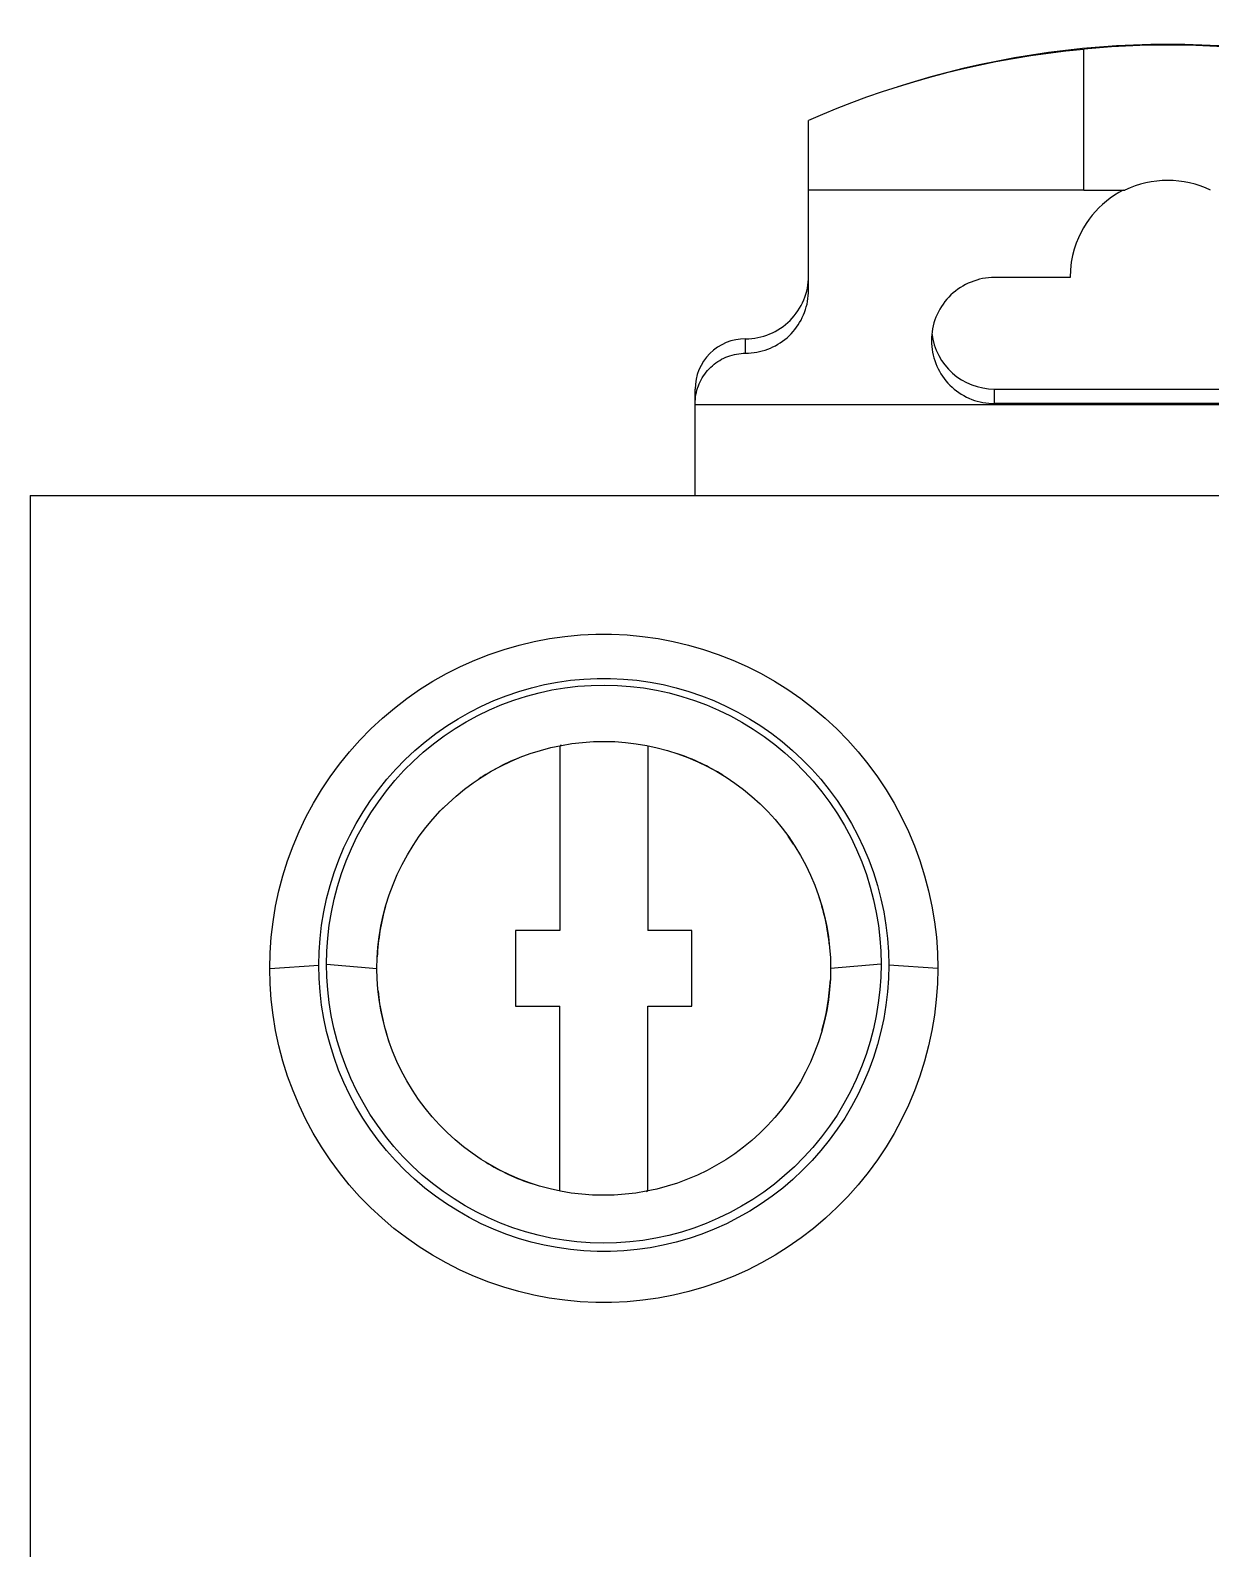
# Model space of a CAD drawing. Header units: millimetres. Extents: x 3609 to 5941, y 2453 to 3731.
# Drawn here: x 5294.52 to 5312.46, y 3411.78 to 3434.84 of the extents above; entities that cross this region are included whole.
import ezdxf

# ---------------------------------------------------------------- set-up
doc = ezdxf.new("R2010")
doc.units = ezdxf.units.MM

msp = doc.modelspace()

# ---------------------------------------------------------------- linework, layer by layer
for p, q in [((5310.953, 3434.589), (5310.528, 3434.555)), ((5311.379, 3434.609), (5310.953, 3434.589)), ((5311.806, 3434.616), (5311.379, 3434.609)), ((5312.232, 3434.609), (5311.806, 3434.616)), ((5312.658, 3434.589), (5312.232, 3434.609)), ((5309.195, 3434.361), (5308.935, 3434.308)), ((5309.458, 3434.409), (5309.195, 3434.361)), ((5309.723, 3434.452), (5309.458, 3434.409)), ((5309.99, 3434.49), (5309.723, 3434.452)), ((5310.258, 3434.524), (5309.99, 3434.49)), ((5310.528, 3434.551), (5310.258, 3434.524)), ((5310.528, 3434.556), (5310.528, 3434.552)), ((5310.528, 3432.412), (5310.528, 3434.552)), ((5308.429, 3434.189), (5308.183, 3434.124)), ((5308.68, 3434.25), (5308.429, 3434.189)), ((5308.935, 3434.308), (5308.68, 3434.25)), ((5307.464, 3433.906), (5307.228, 3433.824)), ((5307.707, 3433.984), (5307.464, 3433.906)), ((5307.942, 3434.056), (5307.707, 3433.984)), ((5308.183, 3434.124), (5307.942, 3434.056)), ((5306.998, 3433.739), (5306.774, 3433.653)), ((5307.228, 3433.824), (5306.998, 3433.739)), ((5306.557, 3433.564), (5306.347, 3433.473)), ((5306.347, 3432.412), (5306.347, 3433.473)), ((5306.774, 3433.653), (5306.557, 3433.564)), ((5306.347, 3430.895), (5306.347, 3432.412)), ((5306.537, 3432.412), (5306.347, 3432.412)), ((5306.73, 3432.412), (5306.537, 3432.412)), ((5306.927, 3432.412), (5306.73, 3432.412)), ((5307.128, 3432.412), (5306.927, 3432.412)), ((5307.332, 3432.412), (5307.128, 3432.412)), ((5307.539, 3432.412), (5307.332, 3432.412)), ((5307.75, 3432.412), (5307.539, 3432.412)), ((5307.964, 3432.412), (5307.75, 3432.412)), ((5308.181, 3432.412), (5307.964, 3432.412)), ((5308.401, 3432.412), (5308.181, 3432.412)), ((5308.624, 3432.412), (5308.401, 3432.412)), ((5308.85, 3432.412), (5308.624, 3432.412)), ((5309.08, 3432.412), (5308.85, 3432.412)), ((5309.312, 3432.412), (5309.08, 3432.412)), ((5309.548, 3432.412), (5309.312, 3432.412)), ((5309.788, 3432.412), (5309.548, 3432.412)), ((5310.031, 3432.412), (5309.788, 3432.412)), ((5310.277, 3432.412), (5310.031, 3432.412)), ((5310.528, 3432.412), (5310.277, 3432.412)), ((5310.528, 3432.412), (5311.154, 3432.412)), ((5310.933, 3432.292), (5310.873, 3432.246)), ((5310.996, 3432.336), (5310.933, 3432.292)), ((5311.06, 3432.376), (5310.996, 3432.336)), ((5311.127, 3432.412), (5311.06, 3432.376)), ((5310.708, 3432.09), (5310.659, 3432.033)), ((5310.76, 3432.145), (5310.708, 3432.09)), ((5310.815, 3432.197), (5310.76, 3432.145)), ((5310.873, 3432.246), (5310.815, 3432.197)), ((5310.525, 3431.84), (5310.485, 3431.767)), ((5310.567, 3431.908), (5310.525, 3431.84)), ((5310.612, 3431.972), (5310.567, 3431.908)), ((5310.659, 3432.033), (5310.612, 3431.972)), ((5310.415, 3431.607), (5310.385, 3431.518)), ((5310.448, 3431.69), (5310.415, 3431.607)), ((5310.485, 3431.767), (5310.448, 3431.69)), ((5310.359, 3431.422), (5310.339, 3431.318)), ((5310.385, 3431.518), (5310.359, 3431.422)), ((5310.326, 3431.206), (5310.321, 3431.087)), ((5310.339, 3431.318), (5310.326, 3431.206)), ((5308.616, 3430.909), (5308.58, 3430.882)), ((5308.654, 3430.935), (5308.616, 3430.909)), ((5308.693, 3430.958), (5308.654, 3430.935)), ((5308.733, 3430.98), (5308.693, 3430.958)), ((5308.774, 3431), (5308.733, 3430.98)), ((5308.816, 3431.018), (5308.774, 3431)), ((5308.859, 3431.034), (5308.816, 3431.018)), ((5308.902, 3431.048), (5308.859, 3431.034)), ((5308.946, 3431.06), (5308.902, 3431.048)), ((5308.991, 3431.07), (5308.946, 3431.06)), ((5309.036, 3431.077), (5308.991, 3431.07)), ((5309.081, 3431.083), (5309.036, 3431.077)), ((5309.127, 3431.086), (5309.081, 3431.083)), ((5309.172, 3431.087), (5309.127, 3431.086)), ((5310.321, 3431.087), (5309.172, 3431.087)), ((5306.312, 3430.64), (5306.323, 3430.682)), ((5306.323, 3430.682), (5306.332, 3430.724)), ((5306.332, 3430.724), (5306.338, 3430.766)), ((5306.338, 3430.766), (5306.343, 3430.809)), ((5306.343, 3430.809), (5306.346, 3430.852)), ((5306.346, 3430.852), (5306.347, 3430.895)), ((5308.392, 3430.684), (5308.366, 3430.646)), ((5308.419, 3430.721), (5308.392, 3430.684)), ((5308.448, 3430.756), (5308.419, 3430.721)), ((5308.479, 3430.79), (5308.448, 3430.756)), ((5308.511, 3430.822), (5308.479, 3430.79)), ((5308.545, 3430.853), (5308.511, 3430.822)), ((5308.58, 3430.882), (5308.545, 3430.853)), ((5306.211, 3430.404), (5306.233, 3430.441)), ((5306.233, 3430.441), (5306.252, 3430.479)), ((5306.252, 3430.479), (5306.27, 3430.518)), ((5306.27, 3430.518), (5306.286, 3430.558)), ((5306.286, 3430.558), (5306.3, 3430.599)), ((5306.3, 3430.599), (5306.312, 3430.64)), ((5308.267, 3430.442), (5308.253, 3430.398)), ((5308.283, 3430.485), (5308.267, 3430.442)), ((5308.301, 3430.526), (5308.283, 3430.485)), ((5308.321, 3430.567), (5308.301, 3430.526)), ((5308.343, 3430.607), (5308.321, 3430.567)), ((5308.366, 3430.646), (5308.343, 3430.607)), ((5306.051, 3430.202), (5306.082, 3430.233)), ((5306.082, 3430.233), (5306.111, 3430.265)), ((5306.111, 3430.265), (5306.138, 3430.298)), ((5306.138, 3430.298), (5306.164, 3430.332)), ((5306.164, 3430.332), (5306.189, 3430.367)), ((5306.189, 3430.367), (5306.211, 3430.404)), ((5308.219, 3430.219), (5308.215, 3430.174)), ((5308.224, 3430.264), (5308.219, 3430.219)), ((5308.232, 3430.31), (5308.224, 3430.264)), ((5308.242, 3430.354), (5308.232, 3430.31)), ((5308.253, 3430.398), (5308.242, 3430.354)), ((5305.389, 3429.937), (5305.389, 3430.157)), ((5305.644, 3429.971), (5305.685, 3429.984)), ((5305.685, 3429.984), (5305.726, 3429.998)), ((5305.726, 3429.998), (5305.766, 3430.014)), ((5305.766, 3430.014), (5305.805, 3430.032)), ((5305.805, 3430.032), (5305.843, 3430.051)), ((5305.843, 3430.051), (5305.881, 3430.073)), ((5305.881, 3430.073), (5305.917, 3430.095)), ((5305.917, 3430.095), (5305.952, 3430.12)), ((5305.952, 3430.12), (5305.987, 3430.146)), ((5305.987, 3430.146), (5306.019, 3430.173)), ((5306.019, 3430.173), (5306.051, 3430.202)), ((5308.215, 3430.174), (5308.214, 3430.128)), ((5308.214, 3430.128), (5308.215, 3430.084)), ((5308.215, 3430.084), (5308.218, 3430.04)), ((5308.218, 3430.04), (5308.224, 3429.996)), ((5308.224, 3429.996), (5308.231, 3429.953)), ((5304.86, 3429.725), (5304.885, 3429.748)), ((5304.885, 3429.748), (5304.912, 3429.77)), ((5304.912, 3429.77), (5304.939, 3429.791)), ((5304.939, 3429.791), (5304.967, 3429.81)), ((5304.967, 3429.81), (5304.996, 3429.828)), ((5304.996, 3429.828), (5305.026, 3429.845)), ((5305.026, 3429.845), (5305.057, 3429.861)), ((5305.057, 3429.861), (5305.088, 3429.875)), ((5305.088, 3429.875), (5305.12, 3429.888)), ((5305.12, 3429.888), (5305.152, 3429.899)), ((5305.152, 3429.899), (5305.185, 3429.909)), ((5305.185, 3429.909), (5305.219, 3429.918)), ((5305.219, 3429.918), (5305.252, 3429.925)), ((5305.252, 3429.925), (5305.286, 3429.93)), ((5305.286, 3429.93), (5305.321, 3429.934)), ((5305.321, 3429.934), (5305.355, 3429.936)), ((5305.355, 3429.936), (5305.389, 3429.937)), ((5305.389, 3429.937), (5305.432, 3429.938)), ((5305.432, 3429.938), (5305.475, 3429.941)), ((5305.475, 3429.941), (5305.518, 3429.946)), ((5305.518, 3429.946), (5305.56, 3429.952)), ((5305.56, 3429.952), (5305.602, 3429.961)), ((5305.602, 3429.961), (5305.644, 3429.971)), ((5308.231, 3429.953), (5308.24, 3429.909)), ((5308.24, 3429.909), (5308.251, 3429.866)), ((5308.251, 3429.866), (5308.264, 3429.824)), ((5308.264, 3429.824), (5308.279, 3429.782)), ((5308.279, 3429.782), (5308.296, 3429.742)), ((5304.699, 3429.504), (5304.715, 3429.534)), ((5304.715, 3429.534), (5304.731, 3429.564)), ((5304.731, 3429.564), (5304.75, 3429.593)), ((5304.75, 3429.593), (5304.769, 3429.621)), ((5304.769, 3429.621), (5304.79, 3429.649)), ((5304.79, 3429.649), (5304.812, 3429.675)), ((5304.812, 3429.675), (5304.835, 3429.7)), ((5304.835, 3429.7), (5304.86, 3429.725)), ((5308.296, 3429.742), (5308.315, 3429.702)), ((5308.315, 3429.702), (5308.335, 3429.663)), ((5308.335, 3429.663), (5308.358, 3429.625)), ((5308.358, 3429.625), (5308.382, 3429.588)), ((5308.382, 3429.588), (5308.408, 3429.552)), ((5308.408, 3429.552), (5308.435, 3429.517)), ((5308.435, 3429.517), (5308.465, 3429.484)), ((5304.623, 3429.172), (5304.623, 3429.392)), ((5304.63, 3429.274), (5304.635, 3429.308)), ((5304.635, 3429.308), (5304.642, 3429.342)), ((5304.642, 3429.342), (5304.651, 3429.375)), ((5304.651, 3429.375), (5304.661, 3429.408)), ((5304.661, 3429.408), (5304.672, 3429.441)), ((5304.672, 3429.441), (5304.685, 3429.472)), ((5304.685, 3429.472), (5304.699, 3429.504)), ((5308.465, 3429.484), (5308.495, 3429.452)), ((5308.495, 3429.452), (5308.527, 3429.421)), ((5308.527, 3429.421), (5308.56, 3429.392)), ((5308.56, 3429.392), (5308.595, 3429.365)), ((5308.595, 3429.365), (5308.631, 3429.339)), ((5308.631, 3429.339), (5308.668, 3429.315)), ((5308.668, 3429.315), (5308.706, 3429.293)), ((5308.706, 3429.293), (5308.745, 3429.272)), ((5309.172, 3429.172), (5309.172, 3429.392)), ((5309.172, 3429.392), (5314.44, 3429.392)), ((5304.623, 3429.172), (5304.624, 3429.206)), ((5304.623, 3429.156), (5304.623, 3429.172)), ((5304.623, 3429.156), (5318.989, 3429.156)), ((5304.623, 3427.776), (5304.623, 3429.156)), ((5304.624, 3429.206), (5304.626, 3429.24)), ((5304.626, 3429.24), (5304.63, 3429.274)), ((5308.745, 3429.272), (5308.785, 3429.253)), ((5308.785, 3429.253), (5308.826, 3429.236)), ((5308.826, 3429.236), (5308.868, 3429.221)), ((5308.868, 3429.221), (5308.91, 3429.208)), ((5308.91, 3429.208), (5308.953, 3429.197)), ((5308.953, 3429.197), (5308.996, 3429.188)), ((5308.996, 3429.188), (5309.04, 3429.181)), ((5309.04, 3429.181), (5309.084, 3429.176)), ((5309.084, 3429.176), (5309.128, 3429.173)), ((5309.128, 3429.173), (5309.172, 3429.172)), ((5314.44, 3429.172), (5309.172, 3429.172)), ((5294.519, 3427.776), (5294.519, 3409.675)), ((5294.519, 3427.776), (5363.187, 3427.776)), ((5302.177, 3425.558), (5302.41, 3425.602)), ((5302.41, 3425.602), (5302.644, 3425.635)), ((5302.644, 3425.635), (5302.88, 3425.657)), ((5302.88, 3425.657), (5303.116, 3425.668)), ((5303.116, 3425.668), (5303.352, 3425.668)), ((5303.352, 3425.668), (5303.589, 3425.657)), ((5303.589, 3425.657), (5303.824, 3425.635)), ((5303.824, 3425.635), (5304.059, 3425.602)), ((5304.059, 3425.602), (5304.291, 3425.558)), ((5301.494, 3425.361), (5301.719, 3425.437)), ((5301.719, 3425.437), (5301.946, 3425.503)), ((5301.946, 3425.503), (5302.177, 3425.558)), ((5304.291, 3425.558), (5304.522, 3425.503)), ((5304.522, 3425.503), (5304.75, 3425.438)), ((5304.75, 3425.438), (5304.974, 3425.362)), ((5300.845, 3425.071), (5301.057, 3425.178)), ((5301.057, 3425.178), (5301.273, 3425.275)), ((5301.273, 3425.275), (5301.494, 3425.361)), ((5304.974, 3425.362), (5305.195, 3425.275)), ((5305.195, 3425.275), (5305.412, 3425.178)), ((5305.412, 3425.178), (5305.624, 3425.071)), ((5300.436, 3424.828), (5300.638, 3424.955)), ((5300.638, 3424.955), (5300.845, 3425.071)), ((5302.137, 3424.856), (5302.333, 3424.903)), ((5302.333, 3424.903), (5302.531, 3424.94)), ((5302.531, 3424.94), (5302.731, 3424.969)), ((5302.731, 3424.969), (5302.932, 3424.987)), ((5302.932, 3424.987), (5303.133, 3424.997)), ((5303.133, 3424.997), (5303.335, 3424.997)), ((5303.335, 3424.997), (5303.536, 3424.987)), ((5303.536, 3424.987), (5303.737, 3424.969)), ((5303.737, 3424.969), (5303.937, 3424.94)), ((5303.937, 3424.94), (5304.135, 3424.903)), ((5304.135, 3424.903), (5304.332, 3424.856)), ((5305.624, 3425.071), (5305.831, 3424.955)), ((5305.831, 3424.955), (5306.032, 3424.828)), ((5300.052, 3424.547), (5300.241, 3424.692)), ((5300.241, 3424.692), (5300.436, 3424.828)), ((5301.563, 3424.66), (5301.751, 3424.734)), ((5301.751, 3424.734), (5301.943, 3424.8)), ((5301.869, 3424.668), (5302.059, 3424.729)), ((5301.943, 3424.8), (5302.137, 3424.856)), ((5302.059, 3424.729), (5302.252, 3424.78)), ((5302.252, 3424.78), (5302.447, 3424.822)), ((5302.447, 3424.822), (5302.643, 3424.855)), ((5302.643, 3424.855), (5302.842, 3424.878)), ((5302.842, 3424.878), (5303.041, 3424.892)), ((5303.041, 3424.892), (5303.241, 3424.897)), ((5303.241, 3424.897), (5303.441, 3424.892)), ((5303.441, 3424.892), (5303.64, 3424.877)), ((5303.64, 3424.877), (5303.838, 3424.853)), ((5303.838, 3424.853), (5304.035, 3424.82)), ((5304.035, 3424.82), (5304.229, 3424.777)), ((5304.229, 3424.777), (5304.421, 3424.725)), ((5304.332, 3424.856), (5304.526, 3424.8)), ((5304.421, 3424.725), (5304.611, 3424.664)), ((5304.526, 3424.8), (5304.717, 3424.735)), ((5304.717, 3424.735), (5304.906, 3424.66)), ((5306.032, 3424.828), (5306.228, 3424.692)), ((5306.228, 3424.692), (5306.417, 3424.548)), ((5299.87, 3424.394), (5300.052, 3424.547)), ((5301.021, 3424.386), (5301.197, 3424.486)), ((5301.197, 3424.486), (5301.378, 3424.577)), ((5301.32, 3424.434), (5301.499, 3424.521)), ((5301.378, 3424.577), (5301.563, 3424.66)), ((5301.499, 3424.521), (5301.683, 3424.599)), ((5301.683, 3424.599), (5301.869, 3424.668)), ((5304.611, 3424.664), (5304.797, 3424.595)), ((5304.797, 3424.595), (5304.98, 3424.516)), ((5304.906, 3424.66), (5305.09, 3424.577)), ((5304.98, 3424.516), (5305.159, 3424.429)), ((5305.09, 3424.577), (5305.271, 3424.486)), ((5305.271, 3424.486), (5305.448, 3424.386)), ((5306.417, 3424.548), (5306.599, 3424.394)), ((5299.528, 3424.061), (5299.695, 3424.231)), ((5299.695, 3424.231), (5299.87, 3424.394)), ((5300.682, 3424.161), (5300.849, 3424.277)), ((5300.808, 3424.124), (5300.974, 3424.235)), ((5300.849, 3424.277), (5301.021, 3424.386)), ((5300.974, 3424.235), (5301.145, 3424.339)), ((5301.145, 3424.339), (5301.32, 3424.434)), ((5305.159, 3424.429), (5305.334, 3424.333)), ((5305.334, 3424.333), (5305.505, 3424.229)), ((5305.448, 3424.386), (5305.62, 3424.277)), ((5305.505, 3424.229), (5305.671, 3424.116)), ((5305.62, 3424.277), (5305.786, 3424.161)), ((5306.599, 3424.394), (5306.774, 3424.232)), ((5306.774, 3424.232), (5306.941, 3424.061)), ((5299.369, 3423.883), (5299.528, 3424.061)), ((5300.365, 3423.904), (5300.521, 3424.036)), ((5300.491, 3423.876), (5300.647, 3424.004)), ((5300.521, 3424.036), (5300.682, 3424.161)), ((5300.647, 3424.004), (5300.808, 3424.124)), ((5302.43, 3423.946), (5302.59, 3423.98)), ((5302.59, 3423.98), (5302.751, 3424.007)), ((5302.751, 3424.007), (5302.913, 3424.026)), ((5302.913, 3424.026), (5303.076, 3424.037)), ((5303.076, 3424.037), (5303.24, 3424.041)), ((5303.24, 3424.041), (5303.403, 3424.037)), ((5303.403, 3424.037), (5303.566, 3424.025)), ((5303.566, 3424.025), (5303.728, 3424.005)), ((5303.728, 3424.005), (5303.889, 3423.978)), ((5305.671, 3424.116), (5305.832, 3423.995)), ((5305.786, 3424.161), (5305.948, 3424.037)), ((5305.832, 3423.995), (5305.988, 3423.867)), ((5305.948, 3424.037), (5306.103, 3423.905)), ((5306.941, 3424.061), (5307.1, 3423.883)), ((5299.218, 3423.697), (5299.369, 3423.883)), ((5300.073, 3423.619), (5300.216, 3423.765)), ((5300.216, 3423.765), (5300.365, 3423.904)), ((5300.341, 3423.74), (5300.491, 3423.876)), ((5301.815, 3423.735), (5301.965, 3423.799)), ((5301.965, 3423.799), (5302.117, 3423.855)), ((5302.117, 3423.855), (5302.273, 3423.904)), ((5302.273, 3423.904), (5302.43, 3423.946)), ((5302.564, 3423.975), (5302.564, 3421.168)), ((5303.889, 3423.978), (5304.048, 3423.943)), ((5303.905, 3423.975), (5303.905, 3421.168)), ((5304.048, 3423.943), (5304.205, 3423.901)), ((5304.205, 3423.901), (5304.36, 3423.852)), ((5304.36, 3423.852), (5304.513, 3423.795)), ((5304.513, 3423.795), (5304.663, 3423.731)), ((5305.988, 3423.867), (5306.138, 3423.73)), ((5306.103, 3423.905), (5306.252, 3423.766)), ((5306.252, 3423.766), (5306.395, 3423.619)), ((5307.1, 3423.883), (5307.25, 3423.698)), ((5299.077, 3423.505), (5299.218, 3423.697)), ((5299.938, 3423.466), (5300.073, 3423.619)), ((5300.061, 3423.446), (5300.198, 3423.597)), ((5300.198, 3423.597), (5300.341, 3423.74)), ((5301.385, 3423.503), (5301.525, 3423.587)), ((5301.525, 3423.587), (5301.668, 3423.665)), ((5301.668, 3423.665), (5301.815, 3423.735)), ((5304.663, 3423.731), (5304.809, 3423.66)), ((5304.809, 3423.66), (5304.952, 3423.582)), ((5304.952, 3423.582), (5305.092, 3423.498)), ((5306.138, 3423.73), (5306.281, 3423.586)), ((5306.281, 3423.586), (5306.418, 3423.435)), ((5306.395, 3423.619), (5306.531, 3423.466)), ((5307.25, 3423.698), (5307.392, 3423.505)), ((5298.821, 3423.101), (5298.944, 3423.306)), ((5298.944, 3423.306), (5299.077, 3423.505)), ((5299.688, 3423.142), (5299.809, 3423.307)), ((5299.808, 3423.125), (5299.93, 3423.289)), ((5299.809, 3423.307), (5299.938, 3423.466)), ((5299.93, 3423.289), (5300.061, 3423.446)), ((5300.99, 3423.21), (5301.117, 3423.314)), ((5301.117, 3423.314), (5301.249, 3423.412)), ((5301.249, 3423.412), (5301.385, 3423.503)), ((5305.092, 3423.498), (5305.228, 3423.406)), ((5305.228, 3423.406), (5305.36, 3423.308)), ((5305.36, 3423.308), (5305.487, 3423.203)), ((5306.418, 3423.435), (5306.548, 3423.276)), ((5306.531, 3423.466), (5306.659, 3423.307)), ((5306.659, 3423.307), (5306.78, 3423.142)), ((5307.392, 3423.505), (5307.524, 3423.306)), ((5307.524, 3423.306), (5307.648, 3423.101)), ((5298.708, 3422.89), (5298.821, 3423.101)), ((5299.575, 3422.971), (5299.688, 3423.142)), ((5299.693, 3422.955), (5299.808, 3423.125)), ((5300.75, 3422.984), (5300.867, 3423.1)), ((5300.867, 3423.1), (5300.99, 3423.21)), ((5305.487, 3423.203), (5305.61, 3423.092)), ((5305.61, 3423.092), (5305.727, 3422.975)), ((5306.548, 3423.276), (5306.67, 3423.112)), ((5306.67, 3423.112), (5306.785, 3422.941)), ((5306.78, 3423.142), (5306.894, 3422.971)), ((5307.648, 3423.101), (5307.761, 3422.89)), ((5298.605, 3422.674), (5298.708, 3422.89)), ((5299.47, 3422.795), (5299.575, 3422.971)), ((5299.586, 3422.779), (5299.693, 3422.955)), ((5300.531, 3422.733), (5300.638, 3422.861)), ((5300.638, 3422.861), (5300.75, 3422.984)), ((5305.727, 3422.975), (5305.839, 3422.852)), ((5305.839, 3422.852), (5305.946, 3422.723)), ((5306.785, 3422.941), (5306.891, 3422.765)), ((5306.894, 3422.971), (5306.999, 3422.795)), ((5307.761, 3422.89), (5307.864, 3422.674)), ((5298.512, 3422.454), (5298.605, 3422.674)), ((5299.285, 3422.429), (5299.373, 3422.614)), ((5299.373, 3422.614), (5299.47, 3422.795)), ((5299.399, 3422.413), (5299.488, 3422.599)), ((5299.488, 3422.599), (5299.586, 3422.779)), ((5300.337, 3422.461), (5300.431, 3422.6)), ((5300.431, 3422.6), (5300.531, 3422.733)), ((5305.946, 3422.723), (5306.046, 3422.589)), ((5306.891, 3422.765), (5306.988, 3422.584)), ((5306.999, 3422.795), (5307.095, 3422.614)), ((5307.095, 3422.614), (5307.184, 3422.429)), ((5307.864, 3422.674), (5307.957, 3422.454)), ((5298.429, 3422.229), (5298.512, 3422.454)), ((5299.206, 3422.24), (5299.285, 3422.429)), ((5299.319, 3422.225), (5299.399, 3422.413)), ((5300.249, 3422.319), (5300.337, 3422.461)), ((5306.046, 3422.589), (5306.139, 3422.45)), ((5306.139, 3422.45), (5306.226, 3422.307)), ((5306.988, 3422.584), (5307.076, 3422.399)), ((5307.076, 3422.399), (5307.155, 3422.211)), ((5307.184, 3422.429), (5307.263, 3422.24)), ((5307.957, 3422.454), (5308.039, 3422.23)), ((5298.358, 3422.001), (5298.429, 3422.229)), ((5299.135, 3422.047), (5299.206, 3422.24)), ((5299.248, 3422.033), (5299.319, 3422.225)), ((5300.096, 3422.021), (5300.169, 3422.172)), ((5300.169, 3422.172), (5300.249, 3422.319)), ((5306.226, 3422.307), (5306.305, 3422.16)), ((5306.305, 3422.16), (5306.378, 3422.009)), ((5307.155, 3422.211), (5307.225, 3422.02)), ((5307.263, 3422.24), (5307.333, 3422.047)), ((5308.039, 3422.23), (5308.111, 3422.001)), ((5298.297, 3421.769), (5298.358, 3422.001)), ((5299.074, 3421.851), (5299.135, 3422.047)), ((5299.187, 3421.839), (5299.248, 3422.033)), ((5300.031, 3421.867), (5300.096, 3422.021)), ((5306.378, 3422.009), (5306.442, 3421.856)), ((5307.225, 3422.02), (5307.285, 3421.828)), ((5307.333, 3422.047), (5307.395, 3421.851)), ((5308.111, 3422.001), (5308.172, 3421.77)), ((5298.247, 3421.536), (5298.297, 3421.769)), ((5299.022, 3421.652), (5299.074, 3421.851)), ((5299.136, 3421.643), (5299.187, 3421.839)), ((5299.923, 3421.554), (5299.973, 3421.711)), ((5299.973, 3421.711), (5300.031, 3421.867)), ((5306.442, 3421.856), (5306.499, 3421.701)), ((5306.499, 3421.701), (5306.548, 3421.545)), ((5307.285, 3421.828), (5307.335, 3421.635)), ((5307.395, 3421.851), (5307.447, 3421.652)), ((5308.172, 3421.77), (5308.222, 3421.536)), ((5298.208, 3421.301), (5298.247, 3421.536)), ((5298.946, 3421.25), (5298.979, 3421.452)), ((5298.979, 3421.452), (5299.022, 3421.652)), ((5299.062, 3421.249), (5299.094, 3421.447)), ((5299.094, 3421.447), (5299.136, 3421.643)), ((5299.881, 3421.395), (5299.923, 3421.554)), ((5306.548, 3421.545), (5306.589, 3421.388)), ((5307.335, 3421.635), (5307.376, 3421.44)), ((5307.447, 3421.652), (5307.489, 3421.452)), ((5307.489, 3421.452), (5307.523, 3421.25)), ((5308.222, 3421.536), (5308.261, 3421.301)), ((5298.18, 3421.065), (5298.208, 3421.301)), ((5298.922, 3421.047), (5298.946, 3421.25)), ((5299.039, 3421.052), (5299.062, 3421.249)), ((5299.82, 3421.074), (5299.847, 3421.235)), ((5299.847, 3421.235), (5299.881, 3421.395)), ((5306.589, 3421.388), (5306.623, 3421.229)), ((5306.623, 3421.229), (5306.649, 3421.071)), ((5307.376, 3421.44), (5307.408, 3421.245)), ((5307.408, 3421.245), (5307.43, 3421.049)), ((5307.523, 3421.25), (5307.546, 3421.047)), ((5308.261, 3421.301), (5308.289, 3421.065)), ((5298.164, 3420.829), (5298.18, 3421.065)), ((5298.908, 3420.845), (5298.922, 3421.047)), ((5299.025, 3420.855), (5299.039, 3421.052)), ((5299.801, 3420.914), (5299.82, 3421.074)), ((5301.894, 3421.168), (5301.894, 3420.019)), ((5302.564, 3421.168), (5301.894, 3421.168)), ((5304.575, 3421.168), (5303.905, 3421.168)), ((5304.575, 3420.019), (5304.575, 3421.168)), ((5306.649, 3421.071), (5306.667, 3420.911)), ((5307.43, 3421.049), (5307.444, 3420.854)), ((5307.546, 3421.047), (5307.56, 3420.845)), ((5308.289, 3421.065), (5308.305, 3420.829)), ((5298.158, 3420.593), (5298.164, 3420.829)), ((5298.904, 3420.643), (5298.908, 3420.845)), ((5299.02, 3420.658), (5299.025, 3420.855)), ((5299.787, 3420.593), (5299.79, 3420.753)), ((5299.79, 3420.753), (5299.801, 3420.914)), ((5306.667, 3420.911), (5306.678, 3420.752)), ((5306.678, 3420.752), (5306.682, 3420.593)), ((5307.444, 3420.854), (5307.448, 3420.658)), ((5307.56, 3420.845), (5307.565, 3420.643)), ((5308.305, 3420.829), (5308.31, 3420.593)), ((5298.158, 3420.593), (5298.904, 3420.643)), ((5298.164, 3420.357), (5298.158, 3420.593)), ((5298.908, 3420.44), (5298.904, 3420.643)), ((5299.02, 3420.658), (5299.787, 3420.593)), ((5299.025, 3420.463), (5299.021, 3420.658)), ((5299.79, 3420.435), (5299.787, 3420.593)), ((5306.682, 3420.593), (5306.678, 3420.434)), ((5307.448, 3420.658), (5306.682, 3420.593)), ((5307.448, 3420.658), (5307.444, 3420.462)), ((5307.565, 3420.643), (5307.56, 3420.44)), ((5308.31, 3420.593), (5307.565, 3420.643)), ((5308.31, 3420.593), (5308.305, 3420.357)), ((5298.18, 3420.12), (5298.164, 3420.357)), ((5298.923, 3420.237), (5298.908, 3420.44)), ((5299.038, 3420.268), (5299.025, 3420.463)), ((5299.801, 3420.276), (5299.79, 3420.435)), ((5306.678, 3420.434), (5306.667, 3420.274)), ((5307.444, 3420.462), (5307.43, 3420.266)), ((5307.56, 3420.44), (5307.546, 3420.237)), ((5308.305, 3420.357), (5308.288, 3420.12)), ((5298.208, 3419.884), (5298.18, 3420.12)), ((5298.946, 3420.035), (5298.923, 3420.237)), ((5299.061, 3420.073), (5299.038, 3420.268)), ((5299.092, 3419.879), (5299.061, 3420.073)), ((5299.82, 3420.118), (5299.801, 3420.276)), ((5299.845, 3419.959), (5299.82, 3420.118)), ((5306.649, 3420.114), (5306.622, 3419.954)), ((5306.667, 3420.274), (5306.649, 3420.114)), ((5307.407, 3420.069), (5307.375, 3419.872)), ((5307.43, 3420.266), (5307.407, 3420.069)), ((5307.546, 3420.237), (5307.522, 3420.035)), ((5308.288, 3420.12), (5308.261, 3419.884)), ((5298.247, 3419.649), (5298.208, 3419.884)), ((5298.979, 3419.833), (5298.946, 3420.035)), ((5299.022, 3419.633), (5298.979, 3419.833)), ((5299.133, 3419.685), (5299.092, 3419.879)), ((5299.879, 3419.802), (5299.845, 3419.959)), ((5301.894, 3420.019), (5302.564, 3420.019)), ((5302.564, 3417.211), (5302.564, 3420.019)), ((5303.905, 3417.211), (5303.905, 3420.019)), ((5303.905, 3420.019), (5304.575, 3420.019)), ((5306.622, 3419.954), (5306.588, 3419.794)), ((5307.375, 3419.872), (5307.334, 3419.676)), ((5307.489, 3419.833), (5307.447, 3419.633)), ((5307.522, 3420.035), (5307.489, 3419.833)), ((5308.261, 3419.884), (5308.222, 3419.649)), ((5298.297, 3419.416), (5298.247, 3419.649)), ((5299.074, 3419.435), (5299.022, 3419.633)), ((5299.183, 3419.492), (5299.133, 3419.685)), ((5299.92, 3419.645), (5299.879, 3419.802)), ((5299.968, 3419.489), (5299.92, 3419.645)), ((5306.546, 3419.636), (5306.497, 3419.478)), ((5306.588, 3419.794), (5306.546, 3419.636)), ((5307.334, 3419.676), (5307.283, 3419.481)), ((5307.447, 3419.633), (5307.395, 3419.435)), ((5308.222, 3419.649), (5308.172, 3419.416)), ((5298.358, 3419.185), (5298.297, 3419.416)), ((5299.135, 3419.24), (5299.074, 3419.435)), ((5299.242, 3419.3), (5299.183, 3419.492)), ((5300.025, 3419.334), (5299.968, 3419.489)), ((5306.497, 3419.478), (5306.439, 3419.322)), ((5307.283, 3419.481), (5307.222, 3419.287)), ((5307.395, 3419.435), (5307.334, 3419.24)), ((5308.172, 3419.416), (5308.111, 3419.185)), ((5298.429, 3418.957), (5298.358, 3419.185)), ((5299.205, 3419.048), (5299.135, 3419.24)), ((5299.312, 3419.11), (5299.242, 3419.3)), ((5300.089, 3419.181), (5300.025, 3419.334)), ((5300.161, 3419.031), (5300.089, 3419.181)), ((5306.374, 3419.169), (5306.302, 3419.019)), ((5306.439, 3419.322), (5306.374, 3419.169)), ((5307.222, 3419.287), (5307.151, 3419.096)), ((5307.334, 3419.24), (5307.263, 3419.047)), ((5308.111, 3419.185), (5308.039, 3418.957)), ((5298.512, 3418.733), (5298.429, 3418.957)), ((5299.284, 3418.859), (5299.205, 3419.048)), ((5299.39, 3418.922), (5299.312, 3419.11)), ((5299.478, 3418.737), (5299.39, 3418.922)), ((5300.24, 3418.884), (5300.161, 3419.031)), ((5306.302, 3419.019), (5306.222, 3418.872)), ((5307.072, 3418.907), (5306.983, 3418.722)), ((5307.151, 3419.096), (5307.072, 3418.907)), ((5307.263, 3419.047), (5307.184, 3418.859)), ((5308.039, 3418.957), (5307.957, 3418.733)), ((5298.604, 3418.513), (5298.512, 3418.733)), ((5299.372, 3418.675), (5299.284, 3418.859)), ((5299.575, 3418.556), (5299.478, 3418.737)), ((5300.327, 3418.741), (5300.24, 3418.884)), ((5300.42, 3418.602), (5300.327, 3418.741)), ((5306.135, 3418.729), (5306.041, 3418.591)), ((5306.222, 3418.872), (5306.135, 3418.729)), ((5306.983, 3418.722), (5306.885, 3418.542)), ((5307.184, 3418.859), (5307.096, 3418.674)), ((5307.957, 3418.733), (5307.864, 3418.513)), ((5298.707, 3418.298), (5298.604, 3418.513)), ((5299.468, 3418.495), (5299.372, 3418.675)), ((5299.573, 3418.319), (5299.468, 3418.495)), ((5299.68, 3418.38), (5299.575, 3418.556)), ((5300.52, 3418.468), (5300.42, 3418.602)), ((5300.625, 3418.339), (5300.52, 3418.468)), ((5305.941, 3418.457), (5305.835, 3418.329)), ((5306.041, 3418.591), (5305.941, 3418.457)), ((5306.885, 3418.542), (5306.779, 3418.366)), ((5307, 3418.494), (5306.896, 3418.319)), ((5307.096, 3418.674), (5307, 3418.494)), ((5307.864, 3418.513), (5307.761, 3418.298)), ((5298.82, 3418.088), (5298.707, 3418.298)), ((5299.685, 3418.149), (5299.573, 3418.319)), ((5299.794, 3418.21), (5299.68, 3418.38)), ((5300.737, 3418.216), (5300.625, 3418.339)), ((5300.855, 3418.099), (5300.737, 3418.216)), ((5305.835, 3418.329), (5305.723, 3418.207)), ((5306.779, 3418.366), (5306.665, 3418.196)), ((5306.896, 3418.319), (5306.783, 3418.149)), ((5307.761, 3418.298), (5307.649, 3418.087)), ((5298.942, 3417.883), (5298.82, 3418.088)), ((5299.806, 3417.985), (5299.685, 3418.149)), ((5299.916, 3418.045), (5299.794, 3418.21)), ((5299.934, 3417.826), (5299.806, 3417.985)), ((5300.046, 3417.887), (5299.916, 3418.045)), ((5300.977, 3417.987), (5300.855, 3418.099)), ((5301.104, 3417.882), (5300.977, 3417.987)), ((5305.605, 3418.09), (5305.483, 3417.98)), ((5305.723, 3418.207), (5305.605, 3418.09)), ((5306.542, 3418.032), (5306.412, 3417.874)), ((5306.662, 3417.984), (5306.535, 3417.826)), ((5306.665, 3418.196), (5306.542, 3418.032)), ((5306.783, 3418.149), (5306.662, 3417.984)), ((5307.649, 3418.087), (5307.526, 3417.883)), ((5299.074, 3417.685), (5298.942, 3417.883)), ((5300.069, 3417.674), (5299.934, 3417.826)), ((5300.182, 3417.735), (5300.046, 3417.887)), ((5301.236, 3417.784), (5301.104, 3417.882)), ((5301.372, 3417.692), (5301.236, 3417.784)), ((5305.224, 3417.777), (5305.088, 3417.686)), ((5305.356, 3417.875), (5305.224, 3417.777)), ((5305.483, 3417.98), (5305.356, 3417.875)), ((5306.412, 3417.874), (5306.276, 3417.724)), ((5306.535, 3417.826), (5306.399, 3417.673)), ((5307.526, 3417.883), (5307.394, 3417.684)), ((5299.216, 3417.493), (5299.074, 3417.685)), ((5300.211, 3417.528), (5300.069, 3417.674)), ((5300.326, 3417.591), (5300.182, 3417.735)), ((5300.36, 3417.389), (5300.211, 3417.528)), ((5300.475, 3417.454), (5300.326, 3417.591)), ((5301.511, 3417.607), (5301.372, 3417.692)), ((5301.655, 3417.529), (5301.511, 3417.607)), ((5301.801, 3417.457), (5301.655, 3417.529)), ((5304.805, 3417.524), (5304.658, 3417.453)), ((5304.948, 3417.602), (5304.805, 3417.524)), ((5305.088, 3417.686), (5304.948, 3417.602)), ((5306.132, 3417.58), (5305.983, 3417.445)), ((5306.257, 3417.527), (5306.108, 3417.388)), ((5306.276, 3417.724), (5306.132, 3417.58)), ((5306.399, 3417.673), (5306.257, 3417.527)), ((5307.394, 3417.684), (5307.253, 3417.492)), ((5299.365, 3417.307), (5299.216, 3417.493)), ((5299.524, 3417.13), (5299.365, 3417.307)), ((5300.515, 3417.257), (5300.36, 3417.389)), ((5300.631, 3417.325), (5300.475, 3417.454)), ((5300.792, 3417.204), (5300.631, 3417.325)), ((5301.951, 3417.393), (5301.801, 3417.457)), ((5302.104, 3417.336), (5301.951, 3417.393)), ((5302.259, 3417.286), (5302.104, 3417.336)), ((5304.355, 3417.333), (5304.199, 3417.283)), ((5304.508, 3417.389), (5304.355, 3417.333)), ((5304.658, 3417.453), (5304.508, 3417.389)), ((5305.827, 3417.316), (5305.666, 3417.196)), ((5305.983, 3417.445), (5305.827, 3417.316)), ((5306.108, 3417.388), (5305.954, 3417.257)), ((5307.103, 3417.307), (5306.944, 3417.129)), ((5307.253, 3417.492), (5307.103, 3417.307)), ((5299.69, 3416.959), (5299.524, 3417.13)), ((5300.676, 3417.133), (5300.515, 3417.257)), ((5300.842, 3417.016), (5300.676, 3417.133)), ((5300.958, 3417.091), (5300.792, 3417.204)), ((5301.129, 3416.986), (5300.958, 3417.091)), ((5302.417, 3417.244), (5302.259, 3417.286)), ((5302.577, 3417.209), (5302.417, 3417.244)), ((5302.738, 3417.181), (5302.577, 3417.209)), ((5302.901, 3417.162), (5302.738, 3417.181)), ((5303.064, 3417.15), (5302.901, 3417.162)), ((5303.229, 3417.146), (5303.064, 3417.15)), ((5303.393, 3417.149), (5303.229, 3417.146)), ((5303.557, 3417.161), (5303.393, 3417.149)), ((5303.72, 3417.18), (5303.557, 3417.161)), ((5303.881, 3417.207), (5303.72, 3417.18)), ((5304.041, 3417.241), (5303.881, 3417.207)), ((5304.199, 3417.283), (5304.041, 3417.241)), ((5305.5, 3417.084), (5305.329, 3416.98)), ((5305.666, 3417.196), (5305.5, 3417.084)), ((5305.793, 3417.132), (5305.626, 3417.016)), ((5305.954, 3417.257), (5305.793, 3417.132)), ((5306.944, 3417.129), (5306.778, 3416.959)), ((5299.865, 3416.797), (5299.69, 3416.959)), ((5301.014, 3416.908), (5300.842, 3417.016)), ((5301.19, 3416.807), (5301.014, 3416.908)), ((5301.304, 3416.89), (5301.129, 3416.986)), ((5301.483, 3416.802), (5301.304, 3416.89)), ((5305.154, 3416.884), (5304.975, 3416.797)), ((5305.329, 3416.98), (5305.154, 3416.884)), ((5305.454, 3416.907), (5305.278, 3416.807)), ((5305.626, 3417.016), (5305.454, 3416.907)), ((5306.778, 3416.959), (5306.603, 3416.797)), ((5300.046, 3416.643), (5299.865, 3416.797)), ((5300.235, 3416.498), (5300.046, 3416.643)), ((5301.371, 3416.715), (5301.19, 3416.807)), ((5301.556, 3416.632), (5301.371, 3416.715)), ((5301.666, 3416.723), (5301.483, 3416.802)), ((5301.745, 3416.558), (5301.556, 3416.632)), ((5301.853, 3416.653), (5301.666, 3416.723)), ((5302.043, 3416.592), (5301.853, 3416.653)), ((5304.604, 3416.649), (5304.414, 3416.588)), ((5304.791, 3416.719), (5304.604, 3416.649)), ((5304.912, 3416.632), (5304.723, 3416.557)), ((5304.975, 3416.797), (5304.791, 3416.719)), ((5305.097, 3416.715), (5304.912, 3416.632)), ((5305.278, 3416.807), (5305.097, 3416.715)), ((5306.422, 3416.643), (5306.233, 3416.498)), ((5306.603, 3416.797), (5306.422, 3416.643)), ((5300.43, 3416.362), (5300.235, 3416.498)), ((5301.937, 3416.492), (5301.745, 3416.558)), ((5302.132, 3416.436), (5301.937, 3416.492)), ((5302.235, 3416.54), (5302.043, 3416.592)), ((5302.329, 3416.388), (5302.132, 3416.436)), ((5302.431, 3416.497), (5302.235, 3416.54)), ((5302.528, 3416.351), (5302.329, 3416.388)), ((5302.628, 3416.463), (5302.431, 3416.497)), ((5302.827, 3416.439), (5302.628, 3416.463)), ((5303.027, 3416.424), (5302.827, 3416.439)), ((5303.227, 3416.419), (5303.027, 3416.424)), ((5303.428, 3416.424), (5303.227, 3416.419)), ((5303.628, 3416.438), (5303.428, 3416.424)), ((5303.827, 3416.461), (5303.628, 3416.438)), ((5304.025, 3416.494), (5303.827, 3416.461)), ((5304.139, 3416.388), (5303.94, 3416.35)), ((5304.221, 3416.537), (5304.025, 3416.494)), ((5304.336, 3416.435), (5304.139, 3416.388)), ((5304.414, 3416.588), (5304.221, 3416.537)), ((5304.531, 3416.492), (5304.336, 3416.435)), ((5304.723, 3416.557), (5304.531, 3416.492)), ((5306.233, 3416.498), (5306.038, 3416.362)), ((5300.631, 3416.236), (5300.43, 3416.362)), ((5300.838, 3416.118), (5300.631, 3416.236)), ((5302.729, 3416.322), (5302.528, 3416.351)), ((5302.93, 3416.303), (5302.729, 3416.322)), ((5303.133, 3416.294), (5302.93, 3416.303)), ((5303.335, 3416.294), (5303.133, 3416.294)), ((5303.538, 3416.303), (5303.335, 3416.294)), ((5303.74, 3416.322), (5303.538, 3416.303)), ((5303.94, 3416.35), (5303.74, 3416.322)), ((5305.837, 3416.235), (5305.63, 3416.118)), ((5306.038, 3416.362), (5305.837, 3416.235)), ((5301.051, 3416.011), (5300.838, 3416.118)), ((5301.268, 3415.914), (5301.051, 3416.011)), ((5301.489, 3415.827), (5301.268, 3415.914)), ((5305.201, 3415.914), (5304.979, 3415.827)), ((5305.418, 3416.011), (5305.201, 3415.914)), ((5305.63, 3416.118), (5305.418, 3416.011)), ((5301.714, 3415.751), (5301.489, 3415.827)), ((5301.942, 3415.685), (5301.714, 3415.751)), ((5302.173, 3415.63), (5301.942, 3415.685)), ((5304.526, 3415.684), (5304.295, 3415.629)), ((5304.754, 3415.75), (5304.526, 3415.684)), ((5304.979, 3415.827), (5304.754, 3415.75)), ((5302.406, 3415.585), (5302.173, 3415.63)), ((5302.642, 3415.552), (5302.406, 3415.585)), ((5302.878, 3415.53), (5302.642, 3415.552)), ((5303.115, 3415.519), (5302.878, 3415.53)), ((5303.353, 3415.519), (5303.115, 3415.519)), ((5303.59, 3415.53), (5303.353, 3415.519)), ((5303.826, 3415.552), (5303.59, 3415.53)), ((5304.062, 3415.585), (5303.826, 3415.552)), ((5304.295, 3415.629), (5304.062, 3415.585))]:
    msp.add_line(p, q)
for start, end in [(100.7439, 101.113), (112.2838, 123.4583), (58.3386, 71.0421), (134.7317, 135.3753), (33.2165, 35.6388), (5.7537, 18.8653), (164.0147, 177.0594), (344.0973, 357.1063), (185.7004, 198.7768), (238.664, 251.739), (280.8405, 281.1544)]:
    msp.add_arc((5303.234, 3420.593), 3.448, start, end)
for centre, major_axis, start_param, end_param in [((5311.806, 3421.286), (13.373, 0), 1.258926, 1.882667), ((5311.806, 3431.082), (1.484, 0), 1.116167, 2.025425), ((5305.389, 3431.112), (-0.958, 0), 1.570796, 3.141593), ((5309.172, 3430.348), (-0.958, 0), 0.11493, 1.570796), ((5305.389, 3429.392), (0.766, 0), 1.570796, 3.141593)]:
    msp.add_ellipse(centre, major_axis=major_axis, ratio=0.997564, start_param=start_param, end_param=end_param)

doc.saveas('drawing.dxf')
